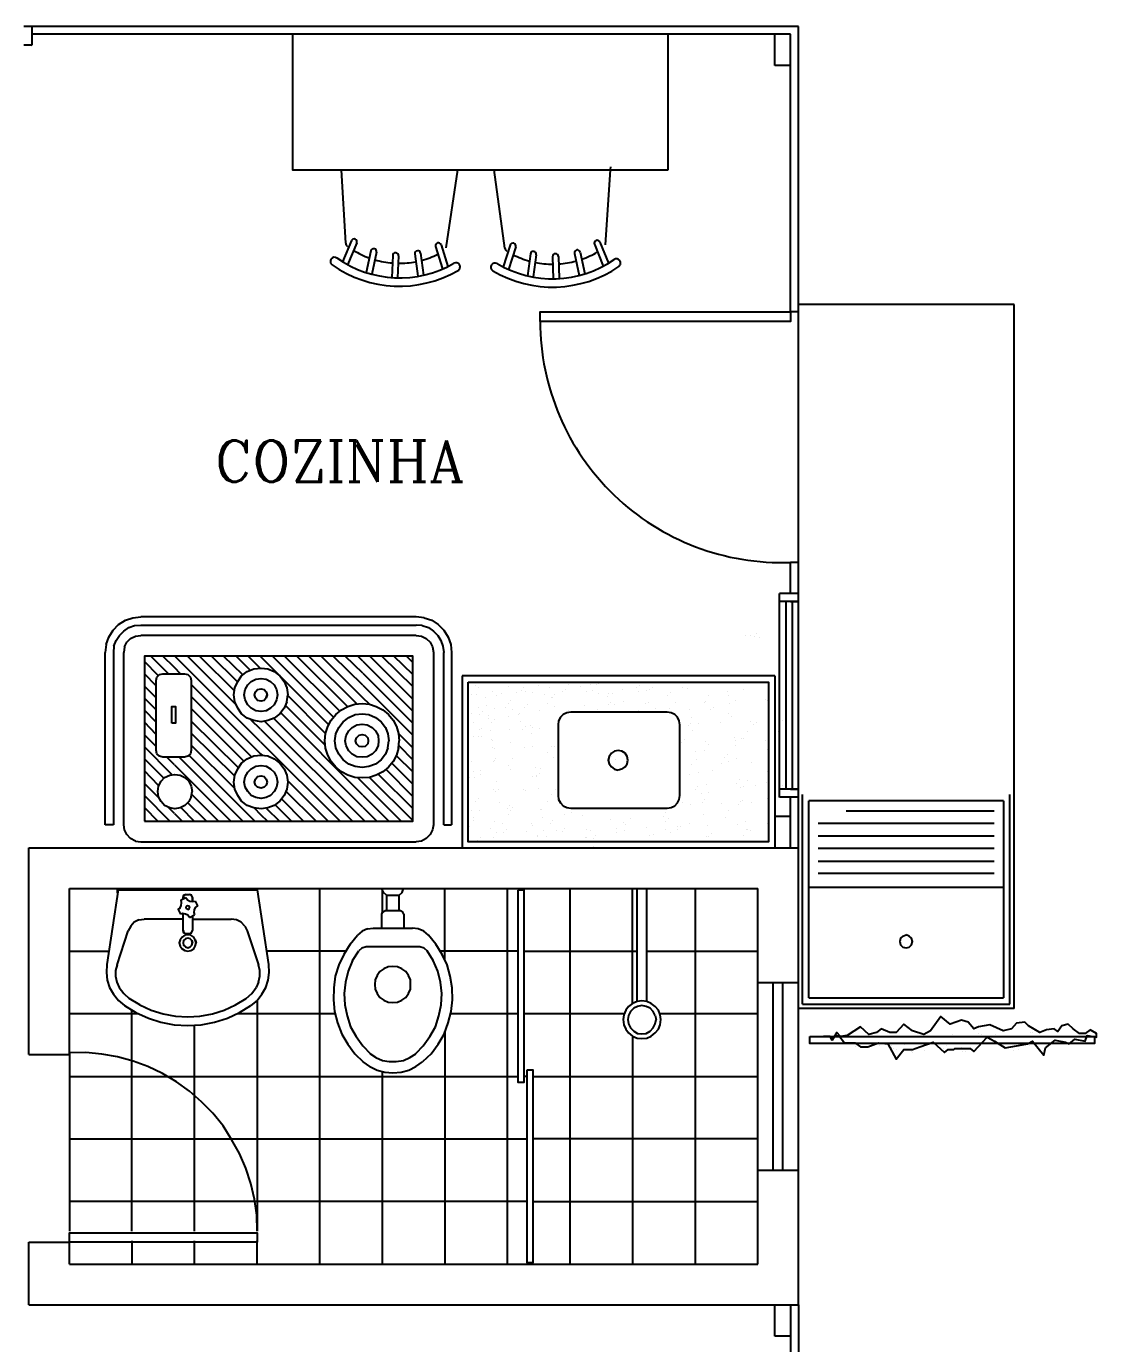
# Model space of a CAD drawing. Extents: x -7 to 295, y -11 to 39.
# Drawn here: x 161.306 to 164.727, y 6.296 to 10.505 of the extents above; entities that cross this region are included whole.
import ezdxf
from ezdxf.enums import TextEntityAlignment as Align

# ---------------------------------------------------------------- set-up
doc = ezdxf.new("R2010")
doc.units = 0
doc.header["$LTSCALE"] = 20
doc.layers.get('0').update_dxf_attribs({"linetype": 'CONTINUOUS'})
for name, color, linetype in [('APARELHO', 1, 'CONTINUOUS'), ('APARELHOS', 1, 'CONTINUOUS'), ('DIM', 244, 'CONTINUOUS'), ('EQUIPAMENTO', 244, 'CONTINUOUS'), ('JANELA', 5, 'CONTINUOUS'), ('PAREDALV', 7, 'CONTINUOUS'), ('PAREDE', 250, 'CONTINUOUS'), ('PEN33', 7, 'CONTINUOUS'), ('PEN7', 7, 'CONTINUOUS'), ('PISO', 30, 'CONTINUOUS'), ('PORTA', 1, 'CONTINUOUS'), ('TEXTO', 244, 'CONTINUOUS'), ('VISTAP', 244, 'CONTINUOUS')]:
    doc.layers.add(name, color=color, linetype=linetype)
doc.styles.add('ROMANC', font='romanc.shx', dxfattribs={"height": 0.08})

# ---------------------------------------------------------------- blocks, each defined once
blk = doc.blocks.new('*X54')
at = {"color": 0, "linetype": 'CONTINUOUS'}
for p, q in [((5.852, -1.3009), (5.852, -1.3009)), ((5.8891, -1.3039), (5.8891, -1.3039)), ((6.0448, -1.3037), (6.0448, -1.3037)), ((6.1171, -1.3029), (6.1171, -1.3029)), ((6.2005, -1.3034), (6.2005, -1.3034)), ((6.2809, -1.3035), (6.2809, -1.3035)), ((5.8871, -1.3094), (5.8871, -1.3094)), ((5.9576, -1.3383), (5.9576, -1.3383)), ((5.9668, -1.3468), (5.9668, -1.3468)), ((6.015, -1.31), (6.015, -1.31)), ((6.15, -1.3052), (6.15, -1.3052)), ((6.1606, -1.3428), (6.1606, -1.3428)), ((5.8324, -1.3674), (5.8324, -1.3674)), ((5.8535, -1.3808), (5.8535, -1.3808)), ((5.9547, -1.3563), (5.9547, -1.3563)), ((5.9882, -1.3671), (5.9882, -1.3671)), ((6.0092, -1.3805), (6.0092, -1.3805)), ((6.0103, -1.3867), (6.0103, -1.3867)), ((6.0856, -1.3546), (6.0856, -1.3546)), ((6.1439, -1.3668), (6.1439, -1.3668)), ((6.1649, -1.3802), (6.1649, -1.3802)), ((6.1672, -1.3888), (6.1672, -1.3888)), ((6.2079, -1.3835), (6.2079, -1.3835)), ((6.2104, -1.3884), (6.2104, -1.3884)), ((6.2135, -1.3552), (6.2135, -1.3552)), ((6.2758, -1.3746), (6.2758, -1.3746)), ((6.2996, -1.3665), (6.2996, -1.3665)), ((6.3018, -1.3711), (6.3018, -1.3711)), ((6.3206, -1.3799), (6.3206, -1.3799)), ((5.86, -1.4305), (5.86, -1.4305)), ((5.872, -1.4277), (5.872, -1.4277)), ((5.8902, -1.4058), (5.8902, -1.4058)), ((5.8981, -1.4243), (5.8981, -1.4243)), ((5.9294, -1.4291), (5.9294, -1.4291)), ((5.9387, -1.4189), (5.9387, -1.4189)), ((6.0066, -1.41), (6.0066, -1.41)), ((6.0181, -1.4064), (6.0181, -1.4064)), ((6.0327, -1.4066), (6.0327, -1.4066)), ((6.0733, -1.4012), (6.0733, -1.4012)), ((6.0851, -1.4289), (6.0851, -1.4289)), ((6.1412, -1.3923), (6.1412, -1.3923)), ((6.1532, -1.4015), (6.1532, -1.4015)), ((6.2196, -1.3968), (6.2196, -1.3968)), ((6.2408, -1.4286), (6.2408, -1.4286)), ((6.284, -1.3998), (6.284, -1.3998)), ((5.9578, -1.4526), (5.9578, -1.4526)), ((6.0601, -1.4323), (6.0601, -1.4323)), ((6.0693, -1.4407), (6.0693, -1.4407)), ((6.0887, -1.451), (6.0887, -1.451)), ((6.2166, -1.4516), (6.2166, -1.4516)), ((6.2631, -1.4367), (6.2631, -1.4367)), ((5.8728, -1.4926), (5.8728, -1.4926)), ((5.8934, -1.5021), (5.8934, -1.5021)), ((5.8939, -1.506), (5.8939, -1.506)), ((5.9098, -1.4761), (5.9098, -1.4761)), ((5.919, -1.4846), (5.919, -1.4846)), ((6.0213, -1.5027), (6.0213, -1.5027)), ((6.0285, -1.4923), (6.0285, -1.4923)), ((6.0496, -1.5057), (6.0496, -1.5057)), ((6.1128, -1.4806), (6.1128, -1.4806)), ((6.1563, -1.4978), (6.1563, -1.4978)), ((6.1842, -1.492), (6.1842, -1.492)), ((6.2053, -1.5054), (6.2053, -1.5054)), ((6.2133, -1.5122), (6.2133, -1.5122)), ((6.254, -1.5069), (6.254, -1.5069)), ((6.2872, -1.4962), (6.2872, -1.4962)), ((6.3129, -1.4823), (6.3129, -1.4823)), ((6.3219, -1.4979), (6.3219, -1.4979)), ((6.3221, -1.4907), (6.3221, -1.4907)), ((5.9181, -1.5511), (5.9181, -1.5511)), ((5.9442, -1.5477), (5.9442, -1.5477)), ((5.961, -1.549), (5.961, -1.549)), ((5.9625, -1.5244), (5.9625, -1.5244)), ((5.9698, -1.5543), (5.9698, -1.5543)), ((5.9848, -1.5423), (5.9848, -1.5423)), ((6.0527, -1.5334), (6.0527, -1.5334)), ((6.0788, -1.53), (6.0788, -1.53)), ((6.0919, -1.5473), (6.0919, -1.5473)), ((6.1194, -1.5246), (6.1194, -1.5246)), ((6.1255, -1.5541), (6.1255, -1.5541)), ((6.1625, -1.5262), (6.1625, -1.5262)), ((6.1718, -1.5346), (6.1718, -1.5346)), ((6.1873, -1.5157), (6.1873, -1.5157)), ((6.2198, -1.5479), (6.2198, -1.5479)), ((6.2812, -1.5538), (6.2812, -1.5538)), ((5.8502, -1.56), (5.8502, -1.56)), ((5.8965, -1.5984), (5.8965, -1.5984)), ((6.0122, -1.57), (6.0122, -1.57)), ((6.0215, -1.5785), (6.0215, -1.5785)), ((6.2153, -1.5745), (6.2153, -1.5745)), ((6.2903, -1.5925), (6.2903, -1.5925)), ((5.8619, -1.6139), (5.8619, -1.6139)), ((5.8712, -1.6224), (5.8712, -1.6224)), ((5.9132, -1.6178), (5.9132, -1.6178)), ((6.2334, -1.639), (6.2334, -1.639)), ((6.2457, -1.6306), (6.2457, -1.6306)), ((6.2594, -1.6356), (6.2594, -1.6356)), ((6.265, -1.6201), (6.265, -1.6201)), ((6.2742, -1.6285), (6.2742, -1.6285)), ((6.3001, -1.6303), (6.3001, -1.6303)), ((5.8545, -1.6798), (5.8545, -1.6798)), ((5.8963, -1.6834), (5.8963, -1.6834)), ((5.9147, -1.6622), (5.9147, -1.6622)), ((6.3177, -1.6684), (6.3177, -1.6684)), ((6.3216, -1.679), (6.3216, -1.679)), ((5.8557, -1.6888), (5.8557, -1.6888)), ((5.8997, -1.6948), (5.8997, -1.6948)), ((6.2935, -1.6889), (6.2935, -1.6889)), ((5.8322, -1.7465), (5.8322, -1.7465)), ((6.265, -1.7424), (6.265, -1.7424)), ((6.2795, -1.7624), (6.2795, -1.7624)), ((6.2861, -1.7558), (6.2861, -1.7558)), ((6.3055, -1.759), (6.3055, -1.759)), ((5.8668, -1.8), (5.8668, -1.8)), ((5.8949, -1.805), (5.8949, -1.805)), ((5.9028, -1.7911), (5.9028, -1.7911)), ((6.0669, -1.8017), (6.0669, -1.8017)), ((6.077, -1.7891), (6.077, -1.7891)), ((6.2699, -1.8062), (6.2699, -1.8062)), ((6.2966, -1.7852), (6.2966, -1.7852)), ((5.8354, -1.8429), (5.8354, -1.8429)), ((5.8758, -1.8156), (5.8758, -1.8156)), ((5.9018, -1.8122), (5.9018, -1.8122)), ((5.9166, -1.8456), (5.9166, -1.8456)), ((6.0761, -1.8102), (6.0761, -1.8102)), ((6.3197, -1.8518), (6.3197, -1.8518)), ((5.8383, -1.8685), (5.8383, -1.8685)), ((5.8593, -1.8819), (5.8593, -1.8819)), ((5.906, -1.8875), (5.906, -1.8875)), ((5.9258, -1.8541), (5.9258, -1.8541)), ((6.2998, -1.8815), (6.2998, -1.8815)), ((6.3054, -1.8676), (6.3054, -1.8676)), ((6.3256, -1.8858), (6.3256, -1.8858)), ((6.3265, -1.881), (6.3265, -1.881)), ((6.3289, -1.8602), (6.3289, -1.8602)), ((6.2324, -1.9333), (6.2324, -1.9333)), ((6.2467, -1.9297), (6.2467, -1.9297)), ((6.2577, -1.8948), (6.2577, -1.8948)), ((5.8385, -1.9392), (5.8385, -1.9392)), ((5.8539, -1.9479), (5.8539, -1.9479)), ((5.9219, -1.939), (5.9219, -1.939)), ((6.3029, -1.9779), (6.3029, -1.9779)), ((5.8688, -1.9834), (5.8688, -1.9834)), ((5.878, -1.9919), (5.878, -1.9919)), ((5.8786, -1.9937), (5.8786, -1.9937)), ((5.8997, -2.0071), (5.8997, -2.0071)), ((5.9091, -1.9838), (5.9091, -1.9838)), ((6.0344, -1.9934), (6.0344, -1.9934)), ((6.037, -1.9844), (6.037, -1.9844)), ((6.0554, -2.0068), (6.0554, -2.0068)), ((6.0718, -1.9878), (6.0718, -1.9878)), ((6.1721, -1.9796), (6.1721, -1.9796)), ((6.1901, -1.9931), (6.1901, -1.9931)), ((6.2111, -2.0065), (6.2111, -2.0065)), ((6.2719, -1.9896), (6.2719, -1.9896)), ((6.2811, -1.998), (6.2811, -1.998)), ((6.3038, -2.0182), (6.3038, -2.0182)), ((5.8417, -2.0356), (5.8417, -2.0356)), ((5.9215, -2.0317), (5.9215, -2.0317)), ((5.9679, -2.0624), (5.9679, -2.0624)), ((5.9756, -2.0555), (5.9756, -2.0555)), ((5.9767, -2.0307), (5.9767, -2.0307)), ((5.994, -2.0589), (5.994, -2.0589)), ((6.0346, -2.0536), (6.0346, -2.0536)), ((6.1025, -2.0447), (6.1025, -2.0447)), ((6.1076, -2.029), (6.1076, -2.029)), ((6.1216, -2.0334), (6.1216, -2.0334)), ((6.1286, -2.0412), (6.1286, -2.0412)), ((6.1308, -2.0419), (6.1308, -2.0419)), ((6.1313, -2.0552), (6.1313, -2.0552)), ((6.1692, -2.0359), (6.1692, -2.0359)), ((6.2355, -2.0296), (6.2355, -2.0296)), ((6.2371, -2.0269), (6.2371, -2.0269)), ((6.2632, -2.0235), (6.2632, -2.0235)), ((6.287, -2.0549), (6.287, -2.0549)), ((6.3246, -2.0379), (6.3246, -2.0379)), ((5.8334, -2.0801), (5.8334, -2.0801)), ((5.8594, -2.0767), (5.8594, -2.0767)), ((5.9, -2.0713), (5.9, -2.0713)), ((5.9123, -2.0801), (5.9123, -2.0801)), ((5.9712, -2.0773), (5.9712, -2.0773)), ((5.9805, -2.0858), (5.9805, -2.0858)), ((6.0402, -2.0808), (6.0402, -2.0808)), ((6.1743, -2.0817), (6.1743, -2.0817)), ((6.1752, -2.0759), (6.1752, -2.0759)), ((6.3061, -2.0742), (6.3061, -2.0742)), ((5.8302, -2.1297), (5.8302, -2.1297)), ((5.8448, -2.1319), (5.8448, -2.1319)), ((5.919, -2.1189), (5.919, -2.1189)), ((5.9401, -2.1323), (5.9401, -2.1323)), ((5.9799, -2.127), (5.9799, -2.127)), ((6.024, -2.1256), (6.024, -2.1256)), ((6.0747, -2.1186), (6.0747, -2.1186)), ((6.0958, -2.132), (6.0958, -2.132)), ((6.1108, -2.1254), (6.1108, -2.1254)), ((6.224, -2.1273), (6.224, -2.1273)), ((6.2304, -2.1183), (6.2304, -2.1183)), ((6.2333, -2.1358), (6.2333, -2.1358)), ((6.2387, -2.126), (6.2387, -2.126)), ((6.2515, -2.1317), (6.2515, -2.1317)), ((5.8603, -2.1809), (5.8603, -2.1809)), ((5.8737, -2.1695), (5.8737, -2.1695)), ((5.9154, -2.1765), (5.9154, -2.1765)), ((6.014, -2.1858), (6.014, -2.1858)), ((6.016, -2.1807), (6.016, -2.1807)), ((6.0401, -2.1823), (6.0401, -2.1823)), ((6.0433, -2.1771), (6.0433, -2.1771)), ((6.0737, -2.1712), (6.0737, -2.1712)), ((6.0807, -2.177), (6.0807, -2.177)), ((6.0829, -2.1797), (6.0829, -2.1797)), ((6.1486, -2.168), (6.1486, -2.168)), ((6.1717, -2.1804), (6.1717, -2.1804)), ((6.1747, -2.1646), (6.1747, -2.1646)), ((6.1784, -2.1722), (6.1784, -2.1722)), ((6.2153, -2.1593), (6.2153, -2.1593)), ((6.2768, -2.1757), (6.2768, -2.1757)), ((6.2832, -2.1503), (6.2832, -2.1503)), ((6.3092, -2.1706), (6.3092, -2.1706)), ((6.3093, -2.1469), (6.3093, -2.1469)), ((6.3274, -2.1801), (6.3274, -2.1801)), ((5.848, -2.2282), (5.848, -2.2282)), ((5.8795, -2.2035), (5.8795, -2.2035)), ((5.9055, -2.2001), (5.9055, -2.2001)), ((5.9234, -2.2151), (5.9234, -2.2151)), ((5.9326, -2.2236), (5.9326, -2.2236)), ((5.9461, -2.1947), (5.9461, -2.1947)), ((5.983, -2.2234), (5.983, -2.2234)), ((6.1139, -2.2217), (6.1139, -2.2217)), ((6.1264, -2.2195), (6.1264, -2.2195)), ((6.2418, -2.2223), (6.2418, -2.2223)), ((6.3265, -2.2213), (6.3265, -2.2213)), ((6.3357, -2.2297), (6.3357, -2.2297)), ((5.9594, -2.2441), (5.9594, -2.2441)), ((5.9805, -2.2575), (5.9805, -2.2575)), ((6.1151, -2.2438), (6.1151, -2.2438)), ((6.1362, -2.2572), (6.1362, -2.2572)), ((6.2708, -2.2435), (6.2708, -2.2435)), ((6.2919, -2.2569), (6.2919, -2.2569))]:
    blk.add_line(p, q, dxfattribs=at)
blk = doc.blocks.new('*X43')
at = {"color": 0, "linetype": 'CONTINUOUS'}
for p, q in [((33.8175, -44.6036), (33.8175, -44.6036)), ((33.7693, -44.6407), (33.7693, -44.6407)), ((33.7719, -44.6441), (33.7719, -44.6441)), ((33.808, -44.6486), (33.808, -44.6486)), ((33.7818, -44.6578), (33.7818, -44.6578)), ((33.82, -44.6807), (33.82, -44.6807)), ((33.8216, -44.6943), (33.8216, -44.6943)), ((33.7762, -44.7471), (33.7762, -44.7471)), ((33.7743, -44.7948), (33.7743, -44.7948)), ((33.7765, -44.7877), (33.7765, -44.7877)), ((33.8251, -44.8349), (33.8251, -44.8349)), ((33.8255, -44.8432), (33.8255, -44.8432)), ((33.7768, -44.8719), (33.7768, -44.8719)), ((33.8131, -44.8458), (33.8131, -44.8458)), ((33.8088, -44.8879), (33.8088, -44.8879)), ((33.8271, -44.9899), (33.8271, -44.9899)), ((33.8301, -44.989), (33.8301, -44.989)), ((33.8117, -45.0532), (33.8117, -45.0532)), ((33.8127, -45.0495), (33.8127, -45.0495))]:
    blk.add_line(p, q, dxfattribs=at)
blk = doc.blocks.new('*X52')
at = {"color": 0, "linetype": 'CONTINUOUS'}
for p, q in [((-25.7146, -48.8509), (-25.7146, -48.8509)), ((-25.6997, -48.996), (-25.6997, -48.996)), ((-25.7158, -49.0438), (-25.7158, -49.0438)), ((-25.7155, -49.0664), (-25.7155, -49.0664)), ((-25.6951, -49.0554), (-25.6951, -49.0554)), ((-25.7133, -49.1209), (-25.7133, -49.1209)), ((-25.7001, -49.1558), (-25.7001, -49.1558)), ((-25.6958, -49.1449), (-25.6958, -49.1449)), ((-25.7116, -49.1612), (-25.7116, -49.1612)), ((-25.7108, -49.198), (-25.7108, -49.198)), ((-25.7083, -49.275), (-25.7083, -49.275))]:
    blk.add_line(p, q, dxfattribs=at)

msp = doc.modelspace()

# ---------------------------------------------------------------- linework, layer by layer
at = {"color": 32}
for points in [[(162.157, 10.4803), (162.157, 10.0469), (163.357, 10.0469)], [(163.357, 10.0469), (163.357, 10.4803)]]:
    msp.add_lwpolyline(points, dxfattribs=at)
at = {"layer": 'APARELHO', "color": 244}
for points in [[(163.7865, 7.381), (163.7865, 8.051)], [(164.449, 7.381), (164.449, 8.051)], [(163.8065, 7.401), (163.8065, 8.031)], [(164.429, 8.031), (163.8065, 8.031)], [(163.9265, 7.9985), (164.399, 7.9985)], [(164.429, 8.031), (164.429, 7.401)], [(164.399, 7.9585), (163.8365, 7.9585)], [(163.8365, 7.9185), (164.399, 7.9185)], [(164.399, 7.8785), (163.8365, 7.8785)], [(163.8365, 7.8385), (164.399, 7.8385)], [(164.399, 7.7985), (163.8365, 7.7985)], [(162.4571, 7.7291), (162.4471, 7.7378), (162.4426, 7.7503)], [(162.4971, 7.7291), (162.5071, 7.7378), (162.5117, 7.7503)], [(163.2584, 7.3891), (163.2584, 7.7503)], [(163.2884, 7.7503), (163.2884, 7.3891)], [(163.8065, 7.7547), (164.429, 7.7547)], [(162.4571, 7.7291), (162.4971, 7.7291)], [(162.4571, 7.7291), (162.4571, 7.6791)], [(162.4971, 7.6791), (162.4971, 7.7291)], [(162.4421, 7.6691), (162.4446, 7.6753), (162.4521, 7.6791)], [(162.4421, 7.6241), (162.4421, 7.6691)], [(162.5021, 7.6791), (162.4521, 7.6791)], [(162.5121, 7.6691), (162.5096, 7.6753), (162.5021, 7.6791)], [(162.5121, 7.6691), (162.5121, 7.6241)], [(162.3959, 7.6216), (162.3796, 7.6141), (162.3646, 7.6016)], [(162.3959, 7.6216), (162.4146, 7.6241)], [(162.4146, 7.6241), (162.5396, 7.6241)], [(162.5909, 7.6016), (162.5759, 7.6141), (162.5584, 7.6216), (162.5396, 7.6241)], [(162.3409, 7.5728), (162.3646, 7.6016)], [(162.5996, 7.2228), (162.6221, 7.2528), (162.6409, 7.2853), (162.6546, 7.3216), (162.6634, 7.3578), (162.6684, 7.3953), (162.6671, 7.4328), (162.6609, 7.4703), (162.6509, 7.5066), (162.6346, 7.5403), (162.6146, 7.5728), (162.5909, 7.6016)], [(164.1077, 7.5985), (164.1002, 7.5922), (164.0977, 7.581), (164.1002, 7.571), (164.1077, 7.5635), (164.1177, 7.561), (164.1277, 7.5635), (164.1352, 7.571), (164.1377, 7.581), (164.1352, 7.5922), (164.1277, 7.5985), (164.1177, 7.6022)], [(164.1077, 7.5985), (164.1177, 7.6022)], [(162.3409, 7.5728), (162.3209, 7.5403), (162.3046, 7.5066), (162.2934, 7.4703), (162.2884, 7.4328), (162.2871, 7.3953), (162.2909, 7.3578), (162.3009, 7.3216), (162.3146, 7.2853), (162.3334, 7.2528), (162.3559, 7.2228), (162.3821, 7.1966)], [(162.3484, 7.5203), (162.3684, 7.5516)], [(162.5634, 7.5641), (162.3921, 7.5641), (162.3784, 7.5603), (162.3684, 7.5516)], [(162.5771, 7.5603), (162.5634, 7.5641)], [(162.5746, 7.2478), (162.5959, 7.2778), (162.6134, 7.3091), (162.6246, 7.3441), (162.6321, 7.3791), (162.6334, 7.4153), (162.6296, 7.4516), (162.6209, 7.4866), (162.6059, 7.5203), (162.5871, 7.5516)], [(162.3484, 7.5203), (162.3346, 7.4866), (162.3259, 7.4516), (162.3221, 7.4153), (162.3234, 7.3791), (162.3309, 7.3441), (162.3421, 7.3091), (162.3596, 7.2778), (162.3809, 7.2478), (162.4059, 7.2228)], [(162.5334, 7.4591), (162.5271, 7.4728), (162.5184, 7.4853), (162.5059, 7.4941), (162.4921, 7.5003), (162.4771, 7.5016), (162.4621, 7.5003), (162.4484, 7.4941), (162.4359, 7.4853), (162.4271, 7.4728), (162.4209, 7.4591), (162.4196, 7.4441), (162.4209, 7.4291), (162.4271, 7.4153), (162.4359, 7.4028), (162.4484, 7.3941), (162.4621, 7.3878), (162.4771, 7.3866), (162.4921, 7.3878), (162.5059, 7.3941), (162.5184, 7.4028), (162.5271, 7.4153), (162.5334, 7.4291), (162.5334, 7.4591)], [(161.6196, 7.3766), (161.6559, 7.3541), (161.6959, 7.3366), (161.7359, 7.3241), (161.7784, 7.3153), (161.8221, 7.3128), (161.8646, 7.3153), (161.9071, 7.3241), (161.9484, 7.3366), (161.9871, 7.3541), (162.0234, 7.3766)], [(163.3334, 7.3316), (163.3321, 7.3466), (163.3259, 7.3616), (163.3159, 7.3741), (163.3034, 7.3828), (163.2896, 7.3891), (163.2734, 7.3916), (163.2584, 7.3891), (163.2434, 7.3828), (163.2309, 7.3741), (163.2221, 7.3616), (163.2159, 7.3466), (163.2134, 7.3316), (163.2159, 7.3153), (163.2221, 7.3016), (163.2309, 7.2891), (163.2434, 7.2791), (163.2584, 7.2728), (163.2734, 7.2716), (163.2896, 7.2728), (163.3034, 7.2791), (163.3159, 7.2891), (163.3259, 7.3016), (163.3321, 7.3153), (163.3334, 7.3316)], [(163.3159, 7.3453), (163.3096, 7.3578), (163.2996, 7.3678), (163.2871, 7.3741), (163.2734, 7.3766), (163.2596, 7.3741), (163.2471, 7.3678), (163.2371, 7.3578), (163.2309, 7.3453), (163.2284, 7.3316), (163.2309, 7.3178), (163.2371, 7.3053), (163.2471, 7.2953), (163.2596, 7.2878), (163.2734, 7.2866), (163.2871, 7.2878), (163.2996, 7.2953), (163.3096, 7.3053), (163.3159, 7.3178), (163.3184, 7.3316)], [(163.7865, 7.381), (164.449, 7.381)], [(163.8065, 7.401), (164.429, 7.401)], [(163.3159, 7.3453), (163.3184, 7.3316)], [(162.5746, 7.2478), (162.5496, 7.2228)], [(162.4234, 7.2103), (162.4046, 7.2228)], [(162.4234, 7.2103), (162.4446, 7.2016), (162.4659, 7.1978), (162.4884, 7.1978), (162.5109, 7.2016), (162.5321, 7.2103), (162.5509, 7.2228)], [(162.5996, 7.2228), (162.5721, 7.1966)], [(162.4034, 7.1816), (162.3821, 7.1966)], [(162.4034, 7.1816), (162.4271, 7.1703), (162.4521, 7.1641), (162.4771, 7.1616), (162.5034, 7.1641), (162.5284, 7.1703), (162.5509, 7.1816), (162.5721, 7.1966)]]:
    msp.add_lwpolyline(points, dxfattribs=at)
at = {"layer": 'APARELHOS', "color": 244, "linetype": 'CONTINUOUS'}
for p, q in [((161.8171, 7.7316), (161.8271, 7.7316)), ((161.8271, 7.6578), (161.8434, 7.6666)), ((161.8371, 7.6632), (161.8371, 7.6166))]:
    msp.add_line(p, q, dxfattribs=at)
for points in [[(161.5996, 7.7466), (161.5634, 7.5078)], [(161.5971, 7.7366), (161.5971, 7.7503)], [(161.5996, 7.7466), (162.0446, 7.7466)], [(162.0809, 7.5078), (162.0446, 7.7466)], [(161.7971, 7.6891), (161.7909, 7.6841), (161.7971, 7.6891), (161.8009, 7.6966), (161.8021, 7.7053), (161.8009, 7.7141)], [(161.8009, 7.7141), (161.8159, 7.7216)], [(161.8071, 7.7178), (161.8071, 7.7216), (161.8096, 7.7291), (161.8171, 7.7316), (161.8096, 7.7291), (161.8071, 7.7216)], [(161.8159, 7.7216), (161.8209, 7.7141), (161.8284, 7.7103), (161.8371, 7.7091), (161.8459, 7.7103)], [(161.8371, 7.7216), (161.8371, 7.7091), (161.8371, 7.7216), (161.8334, 7.7291), (161.8271, 7.7316)], [(161.8459, 7.7103), (161.8534, 7.6953), (161.8459, 7.6903), (161.8421, 7.6828), (161.8409, 7.6741), (161.8434, 7.6666)], [(161.7909, 7.6841), (161.7984, 7.6691)], [(161.8271, 7.6578), (161.8221, 7.6653), (161.8146, 7.6691), (161.8059, 7.6703), (161.7984, 7.6691)], [(161.8071, 7.6166), (161.8071, 7.6703)], [(161.8259, 7.6941), (161.8271, 7.6903), (161.8259, 7.6941), (161.8221, 7.6953), (161.8184, 7.6941), (161.8159, 7.6903), (161.8184, 7.6853), (161.8221, 7.6841), (161.8259, 7.6853), (161.8271, 7.6903)], [(161.6659, 7.6503), (161.6509, 7.6428), (161.6396, 7.6303), (161.6309, 7.6153)], [(161.6659, 7.6503), (161.6821, 7.6528)], [(161.8071, 7.6528), (161.6821, 7.6528)], [(161.8371, 7.6528), (161.9609, 7.6528)], [(162.0046, 7.6303), (161.9921, 7.6428), (161.9771, 7.6503), (161.9609, 7.6528)], [(162.0046, 7.6303), (162.0121, 7.6153)], [(161.5959, 7.5066), (161.6309, 7.6153)], [(161.8459, 7.5866), (161.8484, 7.5766), (161.8459, 7.5866), (161.8409, 7.5953), (161.8321, 7.6016), (161.8221, 7.6028), (161.8121, 7.6016), (161.8034, 7.5953), (161.7971, 7.5866), (161.7946, 7.5766), (161.7971, 7.5666), (161.8034, 7.5578), (161.8121, 7.5528), (161.8221, 7.5503), (161.8321, 7.5528), (161.8409, 7.5578), (161.8459, 7.5666), (161.8484, 7.5766)], [(161.8096, 7.6091), (161.8071, 7.6166), (161.8096, 7.6091), (161.8171, 7.6066)], [(161.8346, 7.5841), (161.8371, 7.5766), (161.8346, 7.5841), (161.8296, 7.5903), (161.8221, 7.5916), (161.8146, 7.5903), (161.8084, 7.5841), (161.8071, 7.5766), (161.8084, 7.5691), (161.8146, 7.5641), (161.8221, 7.5616), (161.8296, 7.5641), (161.8346, 7.5691), (161.8371, 7.5766)], [(161.8171, 7.6066), (161.8271, 7.6066)], [(161.8271, 7.6066), (161.8334, 7.6091), (161.8371, 7.6166)], [(162.0121, 7.6153), (162.0484, 7.5066)], [(161.5634, 7.5078), (161.5621, 7.4828), (161.5646, 7.4578), (161.5721, 7.4341), (161.5846, 7.4128), (161.6009, 7.3928), (161.6196, 7.3766)], [(161.5959, 7.5066), (161.5909, 7.4891), (161.5909, 7.4703), (161.5946, 7.4516), (161.6021, 7.4341)], [(162.0434, 7.3928), (162.0584, 7.4128), (162.0709, 7.4341), (162.0784, 7.4578), (162.0821, 7.4828), (162.0809, 7.5078)], [(162.0484, 7.4516), (162.0521, 7.4703), (162.0521, 7.4891), (162.0484, 7.5066)], [(162.0484, 7.4516), (162.0409, 7.4341)], [(161.6021, 7.4341), (161.6171, 7.4153), (161.6346, 7.3991)], [(162.0084, 7.3991), (162.0271, 7.4153), (162.0409, 7.4341)], [(161.6684, 7.3791), (161.6346, 7.3991)], [(161.6684, 7.3791), (161.7046, 7.3616), (161.7434, 7.3503), (161.7821, 7.3428), (161.8221, 7.3403), (161.8609, 7.3428), (161.9009, 7.3503), (161.9384, 7.3616), (161.9746, 7.3791), (162.0084, 7.3991)], [(162.0434, 7.3928), (162.0234, 7.3766)]]:
    msp.add_lwpolyline(points, dxfattribs=at)
at = {"layer": 'DIM', "color": 82, "linetype": 'CONTINUOUS'}
msp.add_lwpolyline([(163.8781, 7.2753), (163.9023, 7.2813), (163.9204, 7.2571), (163.9536, 7.2571), (163.9717, 7.245), (163.9959, 7.245), (164.0291, 7.2571), (164.0593, 7.2541), (164.0865, 7.2057), (164.1107, 7.2359), (164.1379, 7.2359), (164.162, 7.245), (164.2043, 7.2601), (164.2406, 7.2269), (164.2526, 7.2359), (164.2708, 7.2359), (164.2738, 7.239), (164.3221, 7.239), (164.3342, 7.2299), (164.3765, 7.2753), (164.4006, 7.2632), (164.4339, 7.242), (164.4882, 7.2511), (164.5063, 7.2541), (164.5214, 7.2632), (164.5577, 7.2178), (164.5637, 7.242), (164.5939, 7.2662), (164.6272, 7.2601), (164.6392, 7.2541), (164.6574, 7.2692), (164.6906, 7.2632), (164.6966, 7.2813), (164.7268, 7.2753), (164.7268, 7.2874), (164.7057, 7.2995), (164.6906, 7.2874), (164.6725, 7.2874), (164.6513, 7.3025), (164.6362, 7.3176), (164.6151, 7.3115), (164.603, 7.2934), (164.5909, 7.3025), (164.5668, 7.2995), (164.5456, 7.2904), (164.5094, 7.3115), (164.4973, 7.3236), (164.4701, 7.3206), (164.455, 7.3025), (164.4278, 7.2964), (164.3855, 7.3146), (164.3493, 7.3085), (164.3342, 7.3025), (164.3161, 7.3236), (164.2949, 7.3297), (164.2587, 7.3176), (164.2285, 7.3418), (164.1953, 7.2964), (164.1741, 7.2843), (164.1379, 7.2964), (164.1107, 7.3176), (164.0865, 7.2904), (164.0654, 7.2904), (164.0382, 7.3025), (164.0231, 7.2904), (163.9989, 7.2843), (163.9717, 7.3085), (163.9295, 7.2813), (163.9083, 7.2783), (163.8962, 7.2904), (163.8811, 7.2662), (163.8751, 7.2783), (163.854, 7.2783)], dxfattribs=at)
at = {"layer": 'DIM', "color": 34, "linetype": 'CONTINUOUS'}
msp.add_lwpolyline([(163.8099, 7.2776), (164.7195, 7.2776), (164.7195, 7.2549), (163.8099, 7.2549)], close=True, dxfattribs=at)
at = {"layer": 'EQUIPAMENTO', "color": 32, "linetype": 'CONTINUOUS'}
for p, q in [((162.327, 9.8121), (162.3135, 10.0469)), ((162.6482, 9.7975), (162.6854, 10.0469)), ((162.8353, 9.7964), (162.8009, 10.0469)), ((163.1566, 9.8072), (163.1732, 10.0469)), ((163.1732, 10.0478), (163.1738, 10.0561)), ((162.3447, 9.8206), (162.3166, 9.7532)), ((162.3619, 9.8134), (162.3329, 9.7438)), ((162.3569, 9.8256), (162.3569, 9.8256)), ((162.6314, 9.8076), (162.6532, 9.738)), ((162.8639, 9.8122), (162.8639, 9.8122)), ((163.1218, 9.8089), (163.1499, 9.739)), ((163.139, 9.8159), (163.1663, 9.7482)), ((162.4073, 9.7876), (162.3918, 9.7186)), ((162.4255, 9.7835), (162.4099, 9.7138)), ((162.4768, 9.773), (162.4737, 9.7026)), ((162.4955, 9.7721), (162.4923, 9.7018)), ((162.5476, 9.778), (162.5568, 9.7071)), ((162.5661, 9.7804), (162.5752, 9.7102)), ((162.6136, 9.802), (162.6362, 9.7301)), ((162.8522, 9.8062), (162.8296, 9.7369)), ((162.8699, 9.8004), (162.8465, 9.7288)), ((162.9172, 9.7783), (162.9073, 9.7082)), ((162.9356, 9.7757), (162.9256, 9.7049)), ((162.9877, 9.7692), (162.9901, 9.6988)), ((163.0063, 9.7698), (163.0087, 9.6994)), ((163.0578, 9.7798), (163.0726, 9.7098)), ((163.0761, 9.7836), (163.0907, 9.7144)), ((162.6903, 9.7438), (162.6903, 9.7438)), ((163.2028, 9.7569), (163.2028, 9.7569))]:
    msp.add_line(p, q, dxfattribs=at)
at = {"layer": 'EQUIPAMENTO', "color": 252, "linetype": 'CONTINUOUS'}
for points in [[(161.5609, 8.5305), (161.5692, 8.5539), (161.5829, 8.5759), (161.6008, 8.5938), (161.6228, 8.6075), (161.6462, 8.6158), (161.6723, 8.6185)], [(161.5857, 8.525), (161.5925, 8.5429), (161.6035, 8.5594), (161.6173, 8.5731), (161.6338, 8.5841), (161.6517, 8.591), (161.6723, 8.5924)], [(162.5523, 8.6185), (161.6723, 8.6185)], [(161.6723, 8.5924), (162.5523, 8.5924)], [(162.577, 8.6158), (162.5523, 8.6185)], [(162.5715, 8.591), (162.5523, 8.5924)], [(162.5715, 8.591), (162.5908, 8.5841), (162.6073, 8.5731), (162.621, 8.5594), (162.6307, 8.5429), (162.6375, 8.525), (162.6403, 8.5044)], [(162.577, 8.6158), (162.6018, 8.6075), (162.6224, 8.5938), (162.6403, 8.5759), (162.654, 8.5539), (162.6623, 8.5305), (162.665, 8.5044)], [(161.62, 8.5223), (161.6269, 8.5374), (161.6393, 8.5498), (161.6544, 8.5566), (161.6723, 8.5594)], [(162.5523, 8.5594), (161.6723, 8.5594)], [(162.5523, 8.5594), (162.5688, 8.5566), (162.5839, 8.5498), (162.5963, 8.5374), (162.6045, 8.5223), (162.6073, 8.5044)], [(161.5609, 8.5305), (161.5582, 8.5044)], [(161.5582, 7.9544), (161.5582, 8.5044)], [(161.5857, 8.525), (161.5843, 8.5044)], [(161.5843, 8.5044), (161.5843, 7.9544)], [(161.62, 8.5223), (161.6173, 8.5044)], [(161.6173, 7.9544), (161.6173, 8.5044)], [(162.6073, 8.5044), (162.6073, 7.9544)], [(162.6403, 7.9544), (162.6403, 8.5044)], [(162.665, 8.5044), (162.665, 7.9544)], [(161.6833, 7.9654), (162.5413, 7.9654), (162.5413, 8.4934), (161.6833, 8.4934), (161.6833, 7.9654)], [(161.7273, 8.4315), (161.6833, 8.4755)], [(161.7603, 8.437), (161.7039, 8.4934)], [(161.7795, 8.4563), (161.7424, 8.4934)], [(162.0545, 8.2198), (161.7809, 8.4934)], [(161.9748, 8.3394), (161.8208, 8.4934)], [(161.8593, 8.4934), (161.9707, 8.382)], [(161.9803, 8.4109), (161.8978, 8.4934)], [(161.9982, 8.4329), (161.9363, 8.4934)], [(162.0215, 8.448), (161.9762, 8.4934)], [(162.0532, 8.4549), (162.0147, 8.4934)], [(162.0545, 8.492), (162.0532, 8.4934)], [(162.2718, 8.2748), (162.0545, 8.492)], [(162.093, 8.4934), (162.2869, 8.2995)], [(162.3075, 8.3174), (162.1315, 8.4934)], [(162.3323, 8.3325), (162.17, 8.4934)], [(162.3625, 8.3408), (162.2085, 8.4934)], [(162.3818, 8.36), (162.2484, 8.4934)], [(162.3818, 8.3999), (162.2869, 8.4934)], [(162.3818, 8.4384), (162.3254, 8.4934)], [(162.3818, 8.4769), (162.3653, 8.4934)], [(162.3818, 8.4769), (162.5413, 8.3174)], [(162.5413, 8.3559), (162.4038, 8.4934)], [(162.4423, 8.4934), (162.5413, 8.3958)], [(162.5413, 8.4343), (162.4808, 8.4934)], [(162.5207, 8.4934), (162.5413, 8.4728)], [(161.7204, 8.3985), (161.6833, 8.437)], [(161.7424, 8.1703), (161.7314, 8.173), (161.7232, 8.1813), (161.7204, 8.1923), (161.7204, 8.415), (161.7232, 8.426), (161.7314, 8.4343), (161.7424, 8.437), (161.8112, 8.437), (161.8222, 8.4343), (161.8304, 8.426), (161.8332, 8.415), (161.8332, 8.1923), (161.8304, 8.1813), (161.8222, 8.173), (161.8112, 8.1703), (161.7424, 8.1703)], [(161.7988, 8.437), (161.7795, 8.4563)], [(162.1384, 8.3476), (162.1302, 8.327), (162.1164, 8.3091), (162.0985, 8.2954), (162.0779, 8.2871), (162.0559, 8.283), (162.0325, 8.2871), (162.0119, 8.2954), (161.994, 8.3091), (161.9817, 8.327), (161.972, 8.3476), (161.9693, 8.3696), (161.972, 8.3916), (161.9817, 8.4123), (161.994, 8.4301), (162.0119, 8.4439), (162.0325, 8.4521), (162.0559, 8.4549), (162.0779, 8.4521), (162.0985, 8.4439), (162.1164, 8.4301), (162.1302, 8.4123), (162.1384, 8.3916), (162.1412, 8.3696)], [(162.1082, 8.3696), (162.1054, 8.3531), (162.0985, 8.338), (162.0862, 8.327), (162.0724, 8.3188), (162.0559, 8.316), (162.0394, 8.3188), (162.0243, 8.327), (162.0133, 8.338), (162.005, 8.3531), (162.0023, 8.3696), (162.005, 8.3861), (162.0133, 8.4013), (162.0243, 8.4123), (162.0394, 8.4191), (162.0559, 8.4219), (162.0724, 8.4191), (162.0862, 8.4123), (162.0985, 8.4013), (162.1054, 8.3861), (162.1082, 8.3696)], [(162.3818, 8.4384), (162.5413, 8.2789)], [(161.7204, 8.36), (161.6833, 8.3971)], [(162.0545, 8.1813), (162.06, 8.1771), (162.0545, 8.1813), (161.8332, 8.4026)], [(162.0724, 8.36), (162.0752, 8.3696), (162.0724, 8.36), (162.0655, 8.3518), (162.0559, 8.349), (162.0449, 8.3518), (162.038, 8.36), (162.0353, 8.3696), (162.038, 8.3793), (162.0449, 8.3861), (162.0559, 8.3889), (162.0655, 8.3861), (162.0724, 8.3793), (162.0752, 8.3696)], [(162.3818, 8.3999), (162.5413, 8.2404)], [(161.7204, 8.3215), (161.6833, 8.3586)], [(162.0257, 8.1716), (161.8332, 8.3641)], [(162.2608, 8.2088), (162.1343, 8.3353)], [(162.1384, 8.3476), (162.1412, 8.3696)], [(162.2622, 8.2459), (162.1412, 8.3669)], [(162.4959, 8.1991), (162.489, 8.1771), (162.478, 8.1565), (162.4629, 8.1386), (162.445, 8.1235), (162.4244, 8.1125), (162.4024, 8.1056), (162.379, 8.1043), (162.3557, 8.1056), (162.3337, 8.1125), (162.313, 8.1235), (162.2952, 8.1386), (162.28, 8.1565), (162.269, 8.1771), (162.2622, 8.1991), (162.2594, 8.2225), (162.2622, 8.2459), (162.269, 8.2679), (162.28, 8.2885), (162.2952, 8.3064), (162.313, 8.3215), (162.3337, 8.3325), (162.3557, 8.3394), (162.379, 8.3421), (162.4024, 8.3394), (162.4244, 8.3325), (162.445, 8.3215), (162.4629, 8.3064), (162.478, 8.2885), (162.489, 8.2679), (162.4959, 8.2459), (162.4973, 8.2225)], [(162.4024, 8.3394), (162.3818, 8.36)], [(161.7204, 8.2816), (161.6833, 8.3201)], [(161.7713, 8.2789), (161.7713, 8.3325), (161.7823, 8.3325), (161.7823, 8.2789), (161.7713, 8.2789)], [(162.0009, 8.1579), (161.8332, 8.3256)], [(162.3818, 8.0108), (162.0972, 8.294)], [(162.3818, 8.0493), (162.1192, 8.3119)], [(162.4615, 8.2005), (162.4533, 8.1799), (162.4395, 8.162), (162.4217, 8.1483), (162.401, 8.14), (162.379, 8.1373), (162.357, 8.14), (162.3364, 8.1483), (162.3185, 8.162), (162.3048, 8.1799), (162.2952, 8.2005), (162.2924, 8.2225), (162.2952, 8.2445), (162.3048, 8.2651), (162.3185, 8.283), (162.3364, 8.2968), (162.357, 8.3064), (162.379, 8.3091), (162.401, 8.3064), (162.4217, 8.2968), (162.4395, 8.283), (162.4533, 8.2651), (162.4615, 8.2445), (162.4643, 8.2225)], [(161.7204, 8.2431), (161.6833, 8.2816)], [(161.983, 8.1373), (161.8332, 8.2858)], [(162.0545, 8.2596), (162.0243, 8.2885)], [(162.0545, 8.2596), (162.3488, 7.9654)], [(162.3818, 7.9723), (162.3873, 7.9654), (162.3818, 7.9723), (162.0683, 8.2844)], [(162.4313, 8.2225), (162.4299, 8.206), (162.4217, 8.1909), (162.4107, 8.1799), (162.3955, 8.1716), (162.379, 8.1703), (162.3625, 8.1716), (162.3474, 8.1799), (162.3364, 8.1909), (162.3282, 8.206), (162.3254, 8.2225), (162.3282, 8.239), (162.3364, 8.2541), (162.3474, 8.2651), (162.3625, 8.2734), (162.379, 8.2761), (162.3955, 8.2734), (162.4107, 8.2651), (162.4217, 8.2541), (162.4299, 8.239), (162.4313, 8.2225)], [(161.7204, 8.2046), (161.6833, 8.2418)], [(161.972, 8.1098), (161.8332, 8.2473)], [(161.972, 8.0699), (161.8332, 8.2088)], [(162.0545, 8.2198), (162.3089, 7.9654)], [(162.3983, 8.2225), (162.3969, 8.2129), (162.3887, 8.2046), (162.379, 8.2033), (162.3694, 8.2046), (162.3612, 8.2129), (162.3584, 8.2225), (162.3612, 8.2321), (162.3694, 8.2404), (162.379, 8.2431), (162.3887, 8.2404), (162.3969, 8.2321), (162.3983, 8.2225)], [(162.4615, 8.2005), (162.4643, 8.2225)], [(162.4959, 8.2459), (162.5413, 8.2005)], [(162.4959, 8.1991), (162.4973, 8.2225)], [(161.7713, 8.1153), (161.6833, 8.2033)], [(161.7795, 8.1455), (161.7548, 8.1703)], [(161.7947, 8.1703), (161.9982, 7.9654)], [(161.8263, 8.1758), (162.0367, 7.9654)], [(162.1412, 8.0905), (162.1384, 8.0685), (162.1302, 8.0479), (162.1164, 8.03), (162.0985, 8.0163), (162.0779, 8.008), (162.0559, 8.0053), (162.0325, 8.008), (162.0119, 8.0163), (161.994, 8.03), (161.9817, 8.0479), (161.972, 8.0685), (161.9693, 8.0905), (161.972, 8.1125), (161.9817, 8.1331), (161.994, 8.151), (162.0119, 8.1648), (162.0325, 8.1744), (162.0559, 8.1771), (162.0779, 8.1744), (162.0985, 8.1648), (162.1164, 8.151), (162.1302, 8.1331), (162.1384, 8.1125), (162.1412, 8.0905)], [(162.4877, 8.1758), (162.5413, 8.1235)], [(162.4973, 8.206), (162.5413, 8.162)], [(161.7452, 8.1029), (161.6833, 8.1648)], [(161.7287, 8.0795), (161.6833, 8.1263)], [(161.7795, 8.1455), (161.9597, 7.9654)], [(162.1082, 8.0905), (162.1054, 8.074), (162.0985, 8.0603), (162.0862, 8.0479), (162.0724, 8.041), (162.0559, 8.0383), (162.0394, 8.041), (162.0243, 8.0479), (162.0133, 8.0603), (162.005, 8.074), (162.0023, 8.0905), (162.005, 8.107), (162.0133, 8.1221), (162.0243, 8.1331), (162.0394, 8.1414), (162.0559, 8.1441), (162.0724, 8.1414), (162.0862, 8.1331), (162.0985, 8.1221), (162.1054, 8.107), (162.1082, 8.0905)], [(162.4547, 8.1318), (162.5413, 8.0451)], [(162.4739, 8.151), (162.5413, 8.0836)], [(161.73, 8.0396), (161.6833, 8.0864)], [(161.8332, 8.0438), (161.8249, 8.0286), (161.8125, 8.0163), (161.7974, 8.008), (161.7809, 8.0053), (161.7644, 8.008), (161.7479, 8.0163), (161.7369, 8.0286), (161.7287, 8.0438), (161.7259, 8.0603), (161.7287, 8.0781), (161.7369, 8.0933), (161.7479, 8.1056), (161.7644, 8.1125), (161.7809, 8.1153), (161.7974, 8.1125), (161.8125, 8.1056), (161.8249, 8.0933), (161.8332, 8.0781), (161.8359, 8.0603)], [(162.0752, 8.0905), (162.0724, 8.0809), (162.0655, 8.074), (162.0559, 8.0713), (162.0449, 8.074), (162.038, 8.0809), (162.0353, 8.0905), (162.038, 8.1001), (162.0449, 8.1084), (162.0559, 8.1111), (162.0655, 8.1084), (162.0724, 8.1001), (162.0752, 8.0905)], [(162.1412, 8.0946), (162.2704, 7.9654)], [(162.3653, 8.1043), (162.3818, 8.0878)], [(162.3818, 8.0878), (162.5042, 7.9654)], [(162.4024, 8.1056), (162.5413, 7.9681)], [(162.4313, 8.1153), (162.5413, 8.0066)], [(161.7644, 7.9654), (161.6833, 8.0479)], [(161.8332, 8.0438), (161.8359, 8.0603)], [(161.8345, 8.0506), (161.9198, 7.9654)], [(162.1357, 8.0616), (162.2319, 7.9654)], [(162.3818, 8.0493), (162.4643, 7.9654)], [(161.6833, 8.0094), (161.7259, 7.9654)], [(161.7795, 7.9901), (161.7603, 8.0094)], [(161.8002, 8.0094), (161.8428, 7.9654)], [(161.8222, 8.0245), (161.8813, 7.9654)], [(162.0339, 8.008), (162.0545, 7.9874)], [(162.0738, 8.0066), (162.115, 7.9654)], [(162.1013, 8.0176), (162.1535, 7.9654)], [(162.1219, 8.0369), (162.192, 7.9654)], [(162.3818, 8.0108), (162.4258, 7.9654)], [(161.6874, 7.9654), (161.6833, 7.9695)], [(161.7795, 7.9901), (161.8043, 7.9654)], [(162.0545, 7.9874), (162.0765, 7.9654)], [(161.5843, 7.9544), (161.5582, 7.9544)], [(161.6544, 7.9021), (161.6393, 7.9104), (161.6269, 7.9228), (161.62, 7.9379), (161.6173, 7.9544)], [(162.6073, 7.9544), (162.6045, 7.9379), (162.5963, 7.9228), (162.5839, 7.9104), (162.5688, 7.9021), (162.5523, 7.8994)], [(162.6403, 7.9544), (162.665, 7.9544)], [(161.6544, 7.9021), (161.6723, 7.8994)], [(161.6723, 7.8994), (162.5523, 7.8994)]]:
    msp.add_lwpolyline(points, dxfattribs=at)
at = {"layer": 'EQUIPAMENTO', "color": 30, "linetype": 'CONTINUOUS'}
for points in [[(163.6037, 8.5579), (163.6037, 8.5579)], [(163.619, 8.5604), (163.619, 8.5604)], [(163.6325, 8.5554), (163.6325, 8.5554)], [(163.64, 8.5642), (163.64, 8.5642)], [(163.649, 8.5542), (163.649, 8.5542)], [(163.6984, 8.4303), (162.6984, 8.4303)], [(162.6984, 8.4303), (162.6984, 7.8803)], [(163.6984, 8.4303), (163.6984, 7.9803)], [(162.7184, 8.4103), (163.6784, 8.4103), (163.6784, 7.9003), (162.7184, 7.9003), (162.7184, 8.4103)], [(162.7409, 8.3978), (162.7409, 8.3978)], [(162.7896, 8.4091), (162.7896, 8.4091)], [(162.8734, 8.3766), (162.8734, 8.3766)], [(162.8871, 8.3841), (162.8871, 8.3841)], [(162.8946, 8.3941), (162.8946, 8.3941)], [(162.9234, 8.3778), (162.9234, 8.3778)], [(162.9771, 8.3916), (162.9771, 8.3916)], [(163.0196, 8.3816), (163.0196, 8.3816)], [(163.0784, 8.3953), (163.0784, 8.3953)], [(163.1159, 8.3841), (163.1159, 8.3841)], [(163.1296, 8.4016), (163.1296, 8.4016)], [(163.2121, 8.3878), (163.2121, 8.3878)], [(163.2559, 8.3916), (163.2559, 8.3916)], [(163.2609, 8.3803), (163.2609, 8.3803)], [(163.2646, 8.4003), (163.2646, 8.4003)], [(163.3084, 8.3916), (163.3084, 8.3916)], [(163.4046, 8.3941), (163.4046, 8.3941)], [(162.7296, 8.3716), (162.7296, 8.3716)], [(162.7446, 8.3716), (162.7446, 8.3716)], [(162.8259, 8.3753), (162.8259, 8.3753)], [(162.8471, 8.3403), (162.8471, 8.3403)], [(162.8521, 8.3503), (162.8521, 8.3503)], [(162.9634, 8.3703), (162.9634, 8.3703)], [(163.1334, 8.3753), (163.1334, 8.3753)], [(163.1659, 8.3753), (163.1659, 8.3753)], [(163.2159, 8.3478), (163.2159, 8.3478)], [(162.7271, 8.3103), (162.7271, 8.3103)], [(162.7496, 8.3303), (162.7496, 8.3303)], [(162.7821, 8.3041), (162.7821, 8.3041)], [(162.8384, 8.3303), (162.8384, 8.3303)], [(162.8784, 8.3078), (162.8784, 8.3078)], [(162.8821, 8.3091), (162.8821, 8.3091)], [(163.0059, 8.0478), (163.0071, 8.0353), (163.0134, 8.0241), (163.0221, 8.0153), (163.0334, 8.0091), (163.0459, 8.0078), (163.3546, 8.0078), (163.3671, 8.0091), (163.3784, 8.0153), (163.3871, 8.0241), (163.3921, 8.0353), (163.3946, 8.0478), (163.3946, 8.2741), (163.3921, 8.2866), (163.3871, 8.2978), (163.3784, 8.3066), (163.3671, 8.3116), (163.3546, 8.3141), (163.0459, 8.3141), (163.0334, 8.3116), (163.0221, 8.3066), (163.0134, 8.2978), (163.0071, 8.2866), (163.0059, 8.2741), (163.0059, 8.0478)], [(163.0709, 8.3141), (163.0709, 8.3141)], [(163.2284, 8.3166), (163.2284, 8.3166)], [(163.2634, 8.3203), (163.2634, 8.3203)], [(162.7596, 8.2628), (162.7596, 8.2628)], [(162.7909, 8.2541), (162.7909, 8.2541)], [(162.7921, 8.2816), (162.7921, 8.2816)], [(162.8009, 8.2916), (162.8009, 8.2916)], [(162.8859, 8.2828), (162.8859, 8.2828)], [(162.7346, 8.2366), (162.7346, 8.2366)], [(162.7521, 8.2378), (162.7521, 8.2378)], [(162.7621, 8.2366), (162.7621, 8.2366)], [(163.2096, 8.1316), (163.2196, 8.1391), (163.2259, 8.1491), (163.2284, 8.1603), (163.2259, 8.1728), (163.2196, 8.1828), (163.2096, 8.1891), (163.1971, 8.1916), (163.1859, 8.1891), (163.1759, 8.1828), (163.1684, 8.1728), (163.1659, 8.1603), (163.1684, 8.1491), (163.1759, 8.1391), (163.1859, 8.1316), (163.1971, 8.1291)], [(162.7271, 8.1553), (162.7271, 8.1553)], [(163.2096, 8.1316), (163.1971, 8.1291)], [(162.7371, 8.1066), (162.7371, 8.1066)], [(162.7271, 7.9991), (162.7271, 7.9991)], [(162.7421, 8.0291), (162.7421, 8.0291)], [(162.7509, 8.0378), (162.7509, 8.0378)], [(163.2284, 8.0053), (163.2284, 8.0053)], [(162.7359, 7.9778), (162.7359, 7.9778)], [(163.0246, 7.9878), (163.0246, 7.9878)], [(162.7909, 7.9428), (162.7909, 7.9428)], [(162.8409, 7.9378), (162.8409, 7.9378)], [(163.0184, 7.9328), (163.0184, 7.9328)], [(163.0271, 7.9428), (163.0271, 7.9428)], [(163.1909, 7.9303), (163.1909, 7.9303)], [(163.3659, 7.9303), (163.3659, 7.9303)], [(163.3871, 7.9403), (163.3871, 7.9403)], [(163.3959, 7.9491), (163.3959, 7.9491)], [(163.6215, 7.9357), (163.6215, 7.9357)]]:
    msp.add_lwpolyline(points, dxfattribs=at)
at = {"layer": 'EQUIPAMENTO', "color": 32, "linetype": 'CONTINUOUS'}
for centre, radius, start, end in [((162.3403, 9.8129), 0.0133, 183.2945, 233.9428), ((162.3533, 9.817), 0.00932, 67.4013, 157.4013), ((162.3533, 9.817), 0.00932, 337.4013, 67.4013), ((162.6225, 9.8048), 0.00932, 107.4013, 197.4013), ((162.6225, 9.8048), 0.00932, 17.4013, 107.4013), ((162.8611, 9.8033), 0.00932, 71.931, 161.931), ((162.8611, 9.8033), 0.00932, 341.931, 71.931), ((163.1304, 9.8124), 0.00932, 111.931, 201.931), ((163.1304, 9.8124), 0.00932, 21.931, 111.931), ((162.2908, 9.7543), 0.0133, 54.808, 142.6933), ((162.4987, 10.0491), 0.3474, 234.808, 299.9946), ((162.4978, 10.0292), 0.2808, 238.6809, 250.1053), ((162.4164, 9.7856), 0.00932, 77.4013, 167.4013), ((162.4164, 9.7856), 0.00932, 347.4013, 77.4013), ((162.4862, 9.7725), 0.00932, 87.4013, 177.4013), ((162.4862, 9.7725), 0.00932, 357.4013, 87.4013), ((162.5568, 9.7792), 0.00932, 97.4013, 187.4013), ((162.5568, 9.7792), 0.00932, 7.4013, 97.4013), ((162.4978, 10.0292), 0.2808, 284.6973, 296.1217), ((162.8485, 9.7982), 0.0133, 187.8242, 238.4725), ((162.9884, 10.0262), 0.2808, 243.2106, 254.635), ((162.9264, 9.777), 0.00932, 81.931, 171.931), ((162.9264, 9.777), 0.00932, 351.931, 81.931), ((162.997, 9.7695), 0.00932, 91.931, 181.931), ((162.997, 9.7695), 0.00932, 1.931, 91.931), ((163.067, 9.7817), 0.00932, 101.931, 191.931), ((163.067, 9.7817), 0.00932, 11.931, 101.931), ((162.9884, 10.0262), 0.2808, 289.227, 300.6514), ((162.2908, 9.7543), 0.0133, 142.6933, 234.808), ((162.4987, 10.0491), 0.374, 234.808, 299.9946), ((162.4978, 10.0292), 0.2808, 253.9245, 265.5002), ((162.4978, 10.0292), 0.2808, 269.3025, 280.8781), ((162.679, 9.7367), 0.0133, 32.1094, 119.9946), ((162.679, 9.7367), 0.0133, 299.9946, 32.1094), ((162.8037, 9.7359), 0.0133, 147.223, 239.3377), ((162.8037, 9.7359), 0.0133, 59.3377, 147.223), ((162.9877, 10.0462), 0.374, 239.3377, 304.5243), ((162.9877, 10.0462), 0.3474, 239.3377, 304.5243), ((162.9884, 10.0262), 0.2808, 258.4542, 270.0299), ((162.9884, 10.0262), 0.2808, 273.8322, 285.4078), ((163.1921, 9.749), 0.0133, 36.6391, 124.5243), ((163.1921, 9.749), 0.0133, 304.5243, 36.6391)]:
    msp.add_arc(centre, radius, start, end, dxfattribs=at)
at = {"layer": 'JANELA', "color": 1}
for p, q in [((163.7333, 8.6678), (163.7333, 8.0678)), ((163.7533, 8.6678), (163.7533, 8.0678)), ((163.6934, 6.8503), (163.6934, 7.4503)), ((163.7234, 6.8503), (163.7234, 7.4503))]:
    msp.add_line(p, q, dxfattribs=at)
at = {"layer": 'JANELA', "color": 244}
for p, q in [((163.6434, 6.8503), (163.6434, 7.4503)), ((163.7734, 6.8503), (163.7734, 7.4503))]:
    msp.add_line(p, q, dxfattribs=at)
at = {"layer": 'PAREDALV'}
for p, q in [((161.3134, 7.2203), (161.3134, 7.8803)), ((161.3134, 7.8803), (163.7734, 7.8803)), ((163.7734, 7.4503), (163.7734, 7.8803)), ((161.4434, 7.2203), (161.4434, 7.7503)), ((161.4434, 7.7503), (163.6434, 7.7503)), ((163.6434, 7.4503), (163.6434, 7.7503)), ((163.6434, 7.4503), (163.7734, 7.4503)), ((161.3134, 7.2203), (161.4434, 7.2203)), ((163.6434, 6.8503), (163.7734, 6.8503)), ((163.6434, 6.5503), (163.6434, 6.8503)), ((163.7734, 6.4203), (163.7734, 6.8503)), ((161.3134, 6.4203), (161.3134, 6.6203)), ((161.3134, 6.6203), (161.4434, 6.6203)), ((161.4434, 6.5503), (161.4434, 6.6203)), ((161.4434, 6.5503), (163.6434, 6.5503)), ((161.3134, 6.4203), (163.7734, 6.4203))]:
    msp.add_line(p, q, dxfattribs=at)
at = {"layer": 'PAREDE'}
for p, q in [((163.7734, 10.5053), (161.2984, 10.5053)), ((163.7484, 10.4803), (161.3234, 10.4803)), ((163.7484, 9.5928), (163.7484, 10.4803)), ((163.7734, 9.5928), (163.7734, 10.5053)), ((161.3234, 10.4453), (161.2984, 10.4453)), ((163.7734, 9.5928), (163.7484, 9.5928)), ((163.7484, 8.6928), (163.7484, 8.7928)), ((163.7734, 8.7928), (163.7484, 8.7928)), ((163.7734, 8.6178), (163.7734, 8.7928)), ((163.7134, 8.6678), (163.7134, 8.6928)), ((163.7734, 8.6928), (163.7484, 8.6928)), ((163.7134, 8.0428), (163.7134, 8.0678)), ((163.7484, 7.8803), (163.7484, 8.0428)), ((163.7734, 8.0428), (163.7484, 8.0428)), ((163.7734, 7.8803), (163.7734, 8.0678)), ((163.7484, 6.4203), (163.7484, 6.0453)), ((163.7734, 6.4203), (163.7734, 6.0203))]:
    msp.add_line(p, q, dxfattribs=at)
at = {"layer": 'PAREDE', "color": 250}
for p, q in [((161.3234, 10.5053), (161.3234, 10.4453)), ((163.7484, 8.6928), (163.7134, 8.6928)), ((163.7734, 8.6678), (163.7134, 8.6678)), ((163.7734, 8.6678), (163.7484, 8.6678)), ((163.7484, 8.6678), (163.7734, 8.6678)), ((163.7734, 8.0678), (163.7134, 8.0678)), ((163.7484, 8.0428), (163.7134, 8.0428)), ((163.7484, 8.0678), (163.7734, 8.0678)), ((163.7734, 8.0678), (163.7484, 8.0678))]:
    msp.add_line(p, q, dxfattribs=at)
at = {"layer": 'PAREDE', "color": 250, "linetype": 'CONTINUOUS'}
for p, q in [((163.6984, 10.3803), (163.6984, 10.4803)), ((163.7484, 10.3803), (163.6984, 10.3803)), ((163.7484, 7.9803), (163.6984, 7.9803)), ((163.6984, 7.9803), (163.6984, 7.8803)), ((163.6984, 6.3203), (163.6984, 6.4203)), ((163.7484, 6.3203), (163.6984, 6.3203))]:
    msp.add_line(p, q, dxfattribs=at)
at = {"layer": 'PEN33', "color": 31}
for points in [[(161.3238, 10.4413), (161.3238, 10.4413)], [(163.7093, 8.2513), (163.7093, 8.2513)], [(163.7243, 8.2888), (163.7243, 8.2888)], [(163.7093, 8.0424), (163.7093, 8.0424)], [(163.7243, 8.0799), (163.7243, 8.0799)], [(162.9201, 7.9578), (162.9201, 7.9578)], [(162.939, 7.9187), (162.939, 7.9187)], [(162.9677, 7.9162), (162.9677, 7.9162)], [(163.1201, 7.8853), (163.1201, 7.8853)], [(163.1488, 7.8828), (163.1488, 7.8828)]]:
    msp.add_lwpolyline(points, dxfattribs=at)
at = {"layer": 'PEN7', "color": 7}
for points in [[(162.5771, 7.5603), (162.5871, 7.5516)], [(162.9071, 7.1503), (162.8971, 7.1503)]]:
    msp.add_lwpolyline(points, dxfattribs=at)
at = {"layer": 'PISO', "color": 30}
for points in [[(162.2434, 7.7503), (162.2434, 6.5503)], [(162.4434, 7.7482), (162.4434, 7.6722)], [(162.6434, 7.5228), (162.6434, 7.7503)], [(162.8434, 6.5503), (162.8434, 7.7503)], [(163.0434, 7.7503), (163.0434, 6.5503)], [(163.2434, 7.3828), (163.2434, 7.7503)], [(163.4434, 7.7503), (163.4434, 6.5503)], [(161.4434, 7.5503), (161.5696, 7.5503)], [(162.3259, 7.5503), (162.0734, 7.5503)], [(162.8771, 7.5503), (162.6296, 7.5503)], [(162.8971, 7.5503), (163.2584, 7.5503)], [(163.2884, 7.5503), (163.6434, 7.5503)], [(162.0434, 7.3941), (162.0434, 6.6553)], [(161.6634, 7.3503), (161.4434, 7.3503)], [(161.6434, 6.6553), (161.6434, 7.3616)], [(162.2934, 7.3503), (161.9796, 7.3503)], [(162.8771, 7.3503), (162.6621, 7.3503)], [(163.2171, 7.3503), (162.8971, 7.3503)], [(163.6434, 7.3503), (163.3309, 7.3503)], [(161.8434, 6.6553), (161.8434, 7.3141)], [(162.6434, 7.2928), (162.6434, 6.5503)], [(163.2434, 7.2791), (163.2434, 6.5503)], [(161.4434, 7.2253), (161.4434, 6.6553)], [(162.4434, 7.1663), (162.4434, 6.5503)], [(161.4434, 7.1503), (162.8771, 7.1503)], [(162.9259, 7.1503), (163.6434, 7.1503)], [(161.4434, 6.9503), (162.9059, 6.9503)], [(163.6434, 6.9503), (162.9259, 6.9503)], [(162.9059, 6.7503), (161.4434, 6.7503)], [(162.9259, 6.7503), (163.6434, 6.7503)], [(161.6434, 6.6253), (161.6434, 6.5503)], [(161.8434, 6.5503), (161.8434, 6.6253)], [(162.0434, 6.5503), (162.0434, 6.6253)]]:
    msp.add_lwpolyline(points, dxfattribs=at)
at = {"layer": 'PORTA', "color": 30}
for points in [[(163.7484, 9.5928), (163.7484, 9.5628), (162.9484, 9.5628), (162.9484, 9.5928)], [(161.4434, 6.6203), (161.4434, 6.6503), (162.0434, 6.6503), (162.0434, 6.6203)]]:
    msp.add_lwpolyline(points, close=True, dxfattribs=at)
at = {"layer": 'PORTA', "color": 244}
for points in [[(162.8771, 7.7453), (162.8771, 7.1316), (162.8971, 7.1316), (162.8971, 7.7453), (162.8771, 7.7453)], [(162.9059, 7.1703), (162.9059, 6.5553), (162.9259, 6.5553), (162.9259, 7.1703), (162.9059, 7.1703)]]:
    msp.add_lwpolyline(points, dxfattribs=at)
at = {"layer": 'PORTA', "color": 30}
msp.add_lwpolyline([(162.0434, 6.6553), (162.0421, 6.7066), (162.0346, 6.7578), (162.0234, 6.8078), (162.0071, 6.8566), (161.9871, 6.9041), (161.9621, 6.9491), (161.9346, 6.9928), (161.9021, 7.0328), (161.8659, 7.0691), (161.8271, 7.1028), (161.7859, 7.1328), (161.7409, 7.1591), (161.6946, 7.1816), (161.6471, 7.1991), (161.5971, 7.2128), (161.5471, 7.2216), (161.4959, 7.2266), (161.4434, 7.2253)], dxfattribs=at)
msp.add_arc((163.7189, 9.5628), 0.7706, 180, 272.1894, dxfattribs=at)
at = {"layer": 'VISTAP', "color": 30, "linetype": 'CONTINUOUS'}
for p, q in [((164.4634, 9.617), (163.7767, 9.617)), ((164.4634, 7.367), (164.4634, 9.617)), ((164.4634, 7.367), (163.7767, 7.367))]:
    msp.add_line(p, q, dxfattribs=at)
at = {"layer": 'VISTAP'}
for p, q in [((163.7734, 8.7928), (163.7734, 9.5928)), ((163.7134, 8.0678), (163.7134, 8.6678)), ((163.7734, 8.0678), (163.7734, 8.6178))]:
    msp.add_line(p, q, dxfattribs=at)

# ---------------------------------------------------------------- block references
at = {"layer": 'DIM', "color": 82, "linetype": 'CONTINUOUS', "xscale": 1.1, "yscale": 1.1, "zscale": 1.1, "rotation": 270}
msp.add_blockref('*X43', (213.625, 44.4382), dxfattribs=at)
at = {"layer": 'DIM', "color": 82, "linetype": 'CONTINUOUS', "rotation": 270}
msp.add_blockref('*X52', (213.2323, -18.4611), dxfattribs=at)
at = {"layer": 'EQUIPAMENTO', "color": 30, "linetype": 'CONTINUOUS', "rotation": 270}
msp.add_blockref('*X54', (164.9781, 14.2401), dxfattribs=at)

# ---------------------------------------------------------------- texts
at = {"layer": 'TEXTO', "linetype": 'CONTINUOUS', "style": 'ROMANC'}
msp.add_text('COZINHA', height=0.132, dxfattribs=at).set_placement((162.307, 9.1159), align=Align.MIDDLE)

doc.saveas('drawing.dxf')
